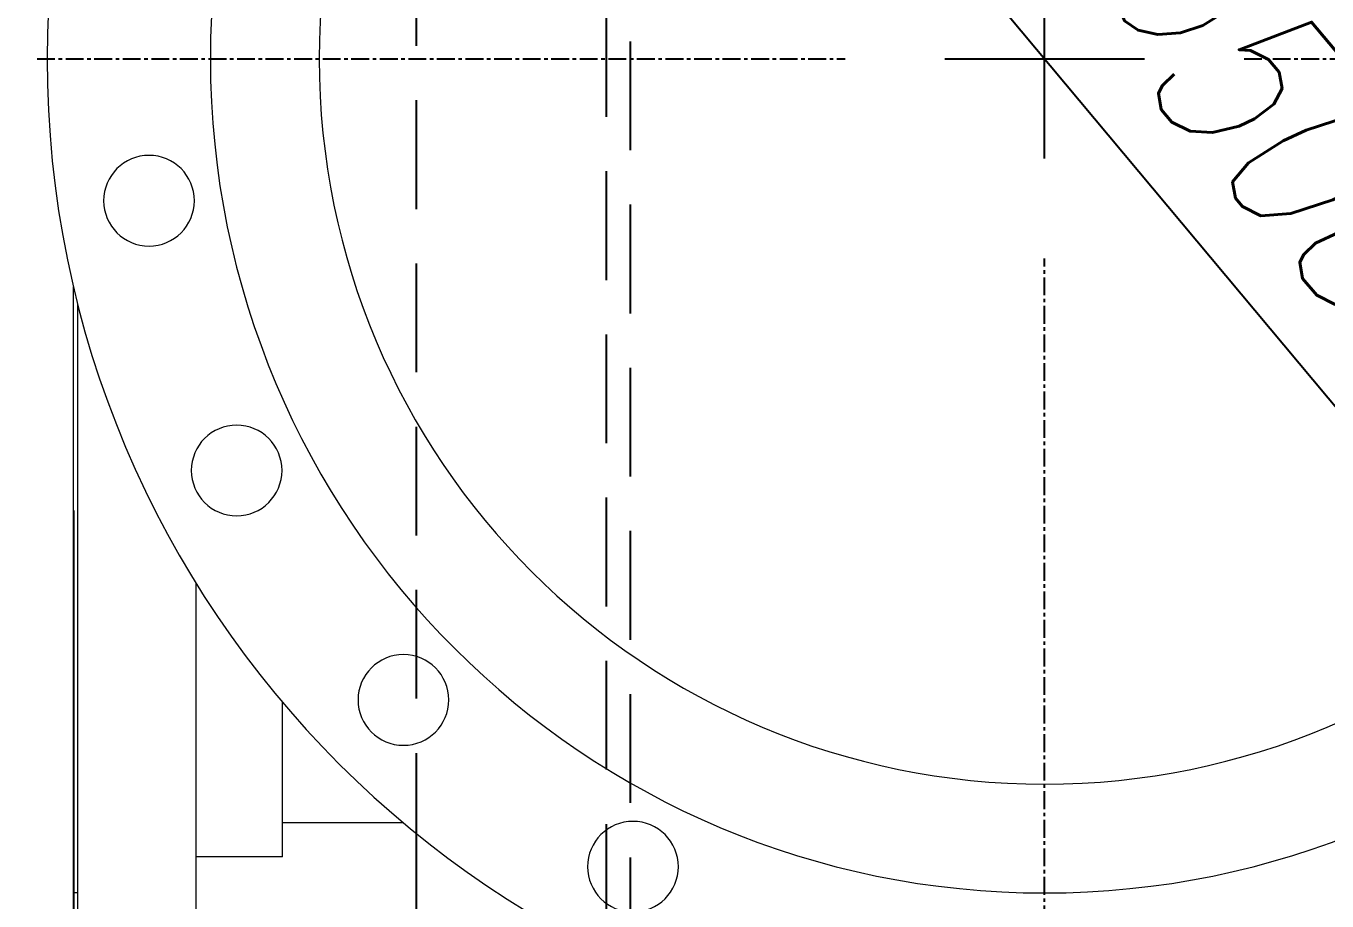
# Model space of a CAD drawing. Header units: millimetres. Extents: x -2122 to 22797, y 3569 to 89276.
# Drawn here: x -964.5 to -509, y 82421.3 to 82727.8 of the extents above; entities that cross this region are included whole.
import ezdxf

# ---------------------------------------------------------------- set-up
doc = ezdxf.new("R2010")
doc.units = ezdxf.units.MM
doc.header["$LTSCALE"] = 20
doc.linetypes.add('CENTER', pattern=[2, 1.25, -0.25, 0.25, -0.25])
doc.linetypes.add('HIDDEN', pattern=[9.525, 6.35, -3.175])
doc.layers.add('IA-DIBUJO', color=3, linetype='Continuous', lineweight=30)
for name, color, linetype in [('IA-DIM', 7, 'Continuous'), ('IA-EJES', 4, 'CENTER'), ('IA-ESTRUCTURAS', 2, 'Continuous'), ('IA-SEGM', 1, 'HIDDEN')]:
    doc.layers.add(name, color=color, linetype=linetype)
doc.styles.add('ING-AMB', font='romans.shx', dxfattribs={"width": 0.75, "oblique": 15})
doc.dimstyles.new('ING-AMB 20', dxfattribs={"dimscale": 20, "dimtxt": 3, "dimasz": 2.5, "dimexe": 1, "dimexo": 1, "dimgap": 1, "dimtad": 1, "dimdec": 0, "dimzin": 0, "dimdsep": 46, "dimtxsty": 'ING-AMB', "dimcen": 0.1, "dimclrd": 7, "dimclre": 7, "dimclrt": 2, "dimadec": 0, "dimazin": 0, "dimtfac": 1, "dimtdec": 0, "dimtmove": 0, "dimatfit": 0, "dimfxl": 1.25, "dimtolj": 1, "dimtzin": 0, "dimarcsym": 1})

# ---------------------------------------------------------------- blocks, each defined once
blk = doc.blocks.new('*U37')
at = {"layer": 'IA-EJES', "color": 0, "linetype": 'Continuous', "ltscale": 0.25, "transparency": 16777216}
for p, q in [((0, -34.925), (0, 34.925)), ((-34.925, 0), (34.925, 0))]:
    blk.add_line(p, q, dxfattribs=at)
at = {"layer": 'IA-EJES', "color": 0, "ltscale": 0.25, "transparency": 16777216}
for p, q in [((-352.75, 0), (-69.85, 0)), ((69.85, 0), (352.75, 0)), ((0, -352.75), (0, -69.85))]:
    blk.add_line(p, q, dxfattribs=at)
blk = doc.blocks.new('*D38')
at = {"layer": 'Defpoints', "color": 0, "transparency": 16777216}
for p in [(-1107.3, 83266.24), (-827.86, 83266.24), (-827.86, 82166.24)]:
    blk.add_point(p, dxfattribs=at)
at = {"layer": 'IA-DIM', "color": 7, "lineweight": -2, "transparency": 16777216}
for p, q in [((-847.86, 83266.24), (-1127.3, 83266.24)), ((-1107.3, 82216.24), (-1107.3, 83216.24)), ((-847.86, 82166.24), (-1127.3, 82166.24))]:
    blk.add_line(p, q, dxfattribs=at)
at = {"layer": 'IA-DIM', "color": 7, "transparency": 16777216}
for points in [[(-1115.63, 83216.24), (-1098.97, 83216.24), (-1107.3, 83266.24)], [(-1115.63, 82216.24), (-1098.97, 82216.24), (-1107.3, 82166.24)]]:
    blk.add_solid(points, dxfattribs=at)
at = {"layer": 'IA-DIM', "color": 2, "transparency": 16777216, "insert": (-1157.3, 82716.24), "char_height": 60, "attachment_point": 5, "rotation": 90, "style": 'ING-AMB'}
blk.add_mtext('\\A1;1100', dxfattribs=at)
blk = doc.blocks.new('A$C95565289')
at = {"color": 0, "linetype": 'Continuous', "lineweight": 0}
for centre, radius in [((-3202.48, 13552.85), 349.25), ((-3346.62, 13835.75), 15.88), ((-3202.48, 13552.85), 292.1), ((-3202.48, 13552.85), 254), ((-3426.99, 13777.36), 15.88), ((-3485.38, 13697), 15.88), ((-3516.07, 13602.52), 15.88)]:
    blk.add_circle(centre, radius, dxfattribs=at)
blk = doc.blocks.new('*D39')
at = {"layer": 'Defpoints', "color": 0, "transparency": 16777216}
for p in [(2200.2, 82616.47), (-947.86, 82578.11), (2200.2, 81731.73)]:
    blk.add_point(p, dxfattribs=at)
at = {"layer": 'IA-DIM', "color": 7, "lineweight": -2, "transparency": 16777216}
for p, q in [((2200.2, 82596.47), (2200.2, 81711.73)), ((-947.86, 82558.11), (-947.86, 81711.73)), ((-897.86, 81731.73), (2150.2, 81731.73))]:
    blk.add_line(p, q, dxfattribs=at)
at = {"layer": 'IA-DIM', "color": 7, "transparency": 16777216}
for points in [[(-897.86, 81740.06), (-897.86, 81723.39), (-947.86, 81731.73)], [(2150.2, 81740.06), (2150.2, 81723.39), (2200.2, 81731.73)]]:
    blk.add_solid(points, dxfattribs=at)
at = {"layer": 'IA-DIM', "color": 2, "transparency": 16777216, "insert": (626.17, 81781.73), "char_height": 60, "attachment_point": 5, "style": 'ING-AMB'}
blk.add_mtext('\\A1;3148', dxfattribs=at)
blk = doc.blocks.new('*D40')
at = {"layer": 'Defpoints', "color": 0, "transparency": 16777216}
for p in [(-770.77, 82911.12), (-444.95, 82521.37)]:
    blk.add_point(p, dxfattribs=at)
at = {"layer": 'IA-DIM', "color": 7, "lineweight": -2, "transparency": 16777216}
blk.add_line((-738.7, 82872.76), (-477.01, 82559.73), dxfattribs=at)
at = {"layer": 'IA-DIM', "color": 7, "transparency": 16777216}
for points in [[(-732.3, 82878.1), (-745.09, 82867.41), (-770.77, 82911.12)], [(-470.62, 82565.07), (-483.41, 82554.38), (-444.95, 82521.37)]]:
    blk.add_solid(points, dxfattribs=at)
at = {"layer": 'IA-DIM', "color": 2, "transparency": 16777216, "insert": (-529.15, 82700.05), "char_height": 60, "attachment_point": 5, "rotation": 309.8946, "style": 'ING-AMB'}
blk.add_mtext('\\A1;∅508', dxfattribs=at)
blk = doc.blocks.new('*D41')
at = {"layer": 'Defpoints', "color": 0, "transparency": 16777216}
for p in [(-957.11, 82716.24), (-1495.65, 78866.24), (-957.11, 78866.24)]:
    blk.add_point(p, dxfattribs=at)
at = {"layer": 'IA-DIM', "color": 7, "lineweight": -2, "transparency": 16777216}
for p, q in [((-977.11, 82716.24), (-1515.65, 82716.24)), ((-1495.65, 82666.24), (-1495.65, 78916.24)), ((-977.11, 78866.24), (-1515.65, 78866.24))]:
    blk.add_line(p, q, dxfattribs=at)
at = {"layer": 'IA-DIM', "color": 7, "transparency": 16777216}
for points in [[(-1503.98, 82666.24), (-1487.32, 82666.24), (-1495.65, 82716.24)], [(-1503.98, 78916.24), (-1487.32, 78916.24), (-1495.65, 78866.24)]]:
    blk.add_solid(points, dxfattribs=at)
at = {"layer": 'IA-DIM', "color": 2, "transparency": 16777216, "insert": (-1545.65, 80791.24), "char_height": 60, "attachment_point": 5, "rotation": 90, "style": 'ING-AMB'}
blk.add_mtext('\\A1;3850', dxfattribs=at)

msp = doc.modelspace()

# ---------------------------------------------------------------- linework, layer by layer
at = {"layer": 'IA-DIBUJO', "color": 3, "linetype": 'Continuous', "lineweight": 0}
for p, q in [((-947.86, 82424.14), (-947.86, 82636.4)), ((-946.33, 82366.99), (-946.33, 82630.16)), ((-904.93, 82366.99), (-904.93, 82532.61)), ((-874.7, 82436.84), (-874.7, 82490.93)), ((-832.4, 82448.74), (-874.7, 82448.74)), ((-874.7, 82436.84), (-904.93, 82436.84)), ((-946.33, 82424.14), (-947.86, 82424.14))]:
    msp.add_line(p, q, dxfattribs=at)
at = {"layer": 'IA-ESTRUCTURAS'}
msp.add_lwpolyline([(-827.86, 82445), (-827.86, 82241.24), (-752.86, 82241.24), (-752.86, 82270.84)], dxfattribs=at)
at = {"layer": 'IA-SEGM', "ltscale": 0.3}
msp.add_line((-761.36, 83191.24), (-761.36, 82241.24), dxfattribs=at)
for points in [[(-752.86, 82398.52), (-752.86, 83014.99)], [(-827.86, 82987.49), (-827.86, 82445)]]:
    msp.add_lwpolyline(points, dxfattribs=at)

# ---------------------------------------------------------------- block references
at = {"layer": 'IA-DIBUJO', "color": 2, "linetype": 'Continuous', "lineweight": 0, "xscale": -1, "rotation": 180}
msp.add_blockref('A$C95565289', (2594.63, 96269.1), dxfattribs=at)
at = {"layer": 'IA-EJES', "ltscale": 0.25}
msp.add_blockref('*U37', (-607.86, 82716.24), dxfattribs=at)

# ---------------------------------------------------------------- dimensions: what is measured, and where the dimension line sits
at = {"layer": 'IA-DIM'}
for base, p1, p2, angle, picture, middle in [((-1107.3, 83266.24), (-827.86, 82166.24), (-827.86, 83266.24), 270, '*D38', (-1157.3, 82716.24)), ((-1495.65, 78866.24), (-957.11, 82716.24), (-957.11, 78866.24), 90, '*D41', (-1545.65, 80791.24))]:
    dim = msp.add_linear_dim(base=base, p1=p1, p2=p2, angle=angle, dimstyle='ING-AMB 20', override={"dimpost": '\\X'}, dxfattribs=at)
    dim.commit()
    dim.dimension.update_dxf_attribs({"geometry": picture, "text_midpoint": middle})
dim = msp.add_diameter_dim_2p(p1=(-770.77, 82911.12), p2=(-444.95, 82521.37), dimstyle='ING-AMB 20', override={"dimpost": '\\X'}, dxfattribs=at)
dim.commit()
dim.dimension.update_dxf_attribs({"geometry": '*D40', "text_midpoint": (-567.51, 82667.98), "dimtype": 163})
dim = msp.add_linear_dim(base=(2200.2, 81731.73), p1=(-947.86, 82578.11), p2=(2200.2, 82616.47), dimstyle='ING-AMB 20', override={"dimpost": '\\X'}, dxfattribs=at)
dim.commit()
dim.dimension.update_dxf_attribs({"geometry": '*D39', "text_midpoint": (626.17, 81781.73)})

doc.saveas('drawing.dxf')
